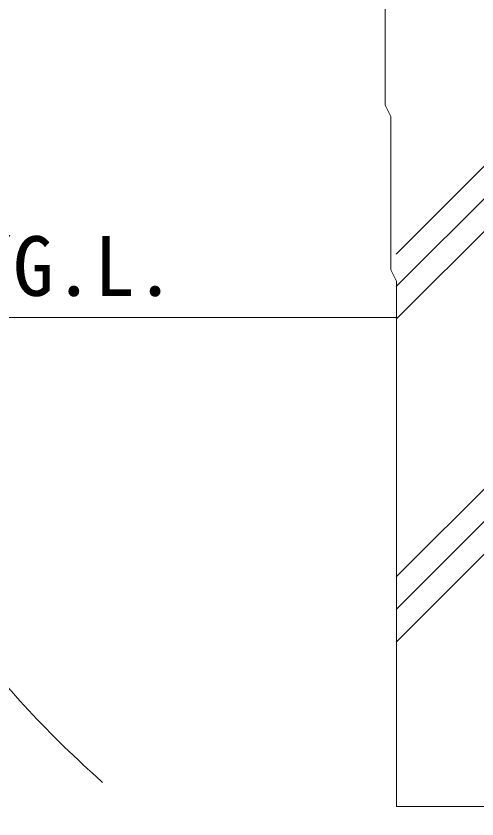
# Model space of a CAD drawing. Units: millimetres at full size, sheet at 1:20; details may follow other scales. Extents: x 0 to 8400, y 0 to 5940.
# Drawn here: x 5333.6 to 5616.5, y 3625.2 to 4117.7 of the extents above; entities that cross this region are included whole.
import ezdxf
from ezdxf.enums import TextEntityAlignment as Align

# ---------------------------------------------------------------- set-up
doc = ezdxf.new("R2010")
doc.units = ezdxf.units.MM
doc.header["$LTSCALE"] = 20
doc.linetypes.add('USER1', pattern=[37.5, 25, -2.5, 2.5, -2.5, 2.5, -2.5])
doc.layers.add('D-STR', color=1, linetype='Continuous', lineweight=13)
doc.layers.add('D-STR-HTXT', color=7, linetype='Continuous', lineweight=13)
doc.styles.add('ＭＳ ゴシック', font='')
doc.styles.get('ＭＳ ゴシック').set_extended_font_data('MS Gothic')

msp = doc.modelspace()

# ---------------------------------------------------------------- linework, layer by layer
at = {"layer": 'D-STR'}
for p, q in [((5567, 3971.71), (5720, 4124.71)), ((5560.09, 4122.23), (5560.09, 4111.78)), ((5560.09, 4111.78), (5560.09, 4104.82)), ((5560.09, 4104.82), (5560.09, 4097.85)), ((5567, 3951.71), (5720, 4104.71)), ((5560.09, 4097.85), (5560.09, 4090.89)), ((5560.09, 4090.89), (5560.09, 4080.44)), ((5567, 3931.71), (5720, 4084.71)), ((5560.09, 4080.44), (5560.09, 4073.48)), ((5560.09, 4073.48), (5560.09, 4063.03)), ((5560.09, 4063.03), (5563.58, 4056.07)), ((5563.58, 4056.07), (5563.58, 4049.1)), ((5563.58, 4049.1), (5563.58, 4042.14)), ((5563.58, 4042.14), (5563.58, 4031.69)), ((5563.58, 4031.69), (5563.58, 4024.73)), ((5563.58, 4024.73), (5563.58, 4017.77)), ((5563.58, 4017.77), (5563.58, 4010.8)), ((5563.58, 4010.8), (5563.58, 4003.84)), ((5563.58, 4003.84), (5563.58, 3996.87)), ((5563.58, 3996.87), (5563.58, 3986.43)), ((5563.58, 3986.43), (5563.58, 3979.46)), ((5563.58, 3979.46), (5563.58, 3969.02)), ((5563.58, 3969.02), (5563.58, 3962.05)), ((5563.58, 3962.05), (5567.06, 3955.09)), ((5567.06, 3955.09), (5567.06, 3632.71)), ((5567.06, 3948.12), (5567.06, 3941.16)), ((5567.06, 3941.16), (5567.06, 3934.19)), ((5198.97, 3932.71), (5567.06, 3932.71)), ((5567.06, 3934.19), (5567.06, 3932.71)), ((5567, 3773.71), (5720, 3926.71)), ((5567, 3753.71), (5720, 3906.71)), ((5567, 3733.71), (5720, 3886.71)), ((5567.06, 3632.71), (6072.43, 3632.71))]:
    msp.add_line(p, q, dxfattribs=at)
at = {"layer": 'D-STR', "linetype": 'USER1'}
msp.add_circle((5819.7, 4137.1), 653.52, dxfattribs=at)

# ---------------------------------------------------------------- texts
at = {"layer": 'D-STR-HTXT', "style": 'ＭＳ ゴシック'}
msp.add_text('▽G.L.', height=36.66, dxfattribs=at).set_placement((5281.65, 3982.71), align=Align.TOP_LEFT)

doc.saveas('drawing.dxf')
